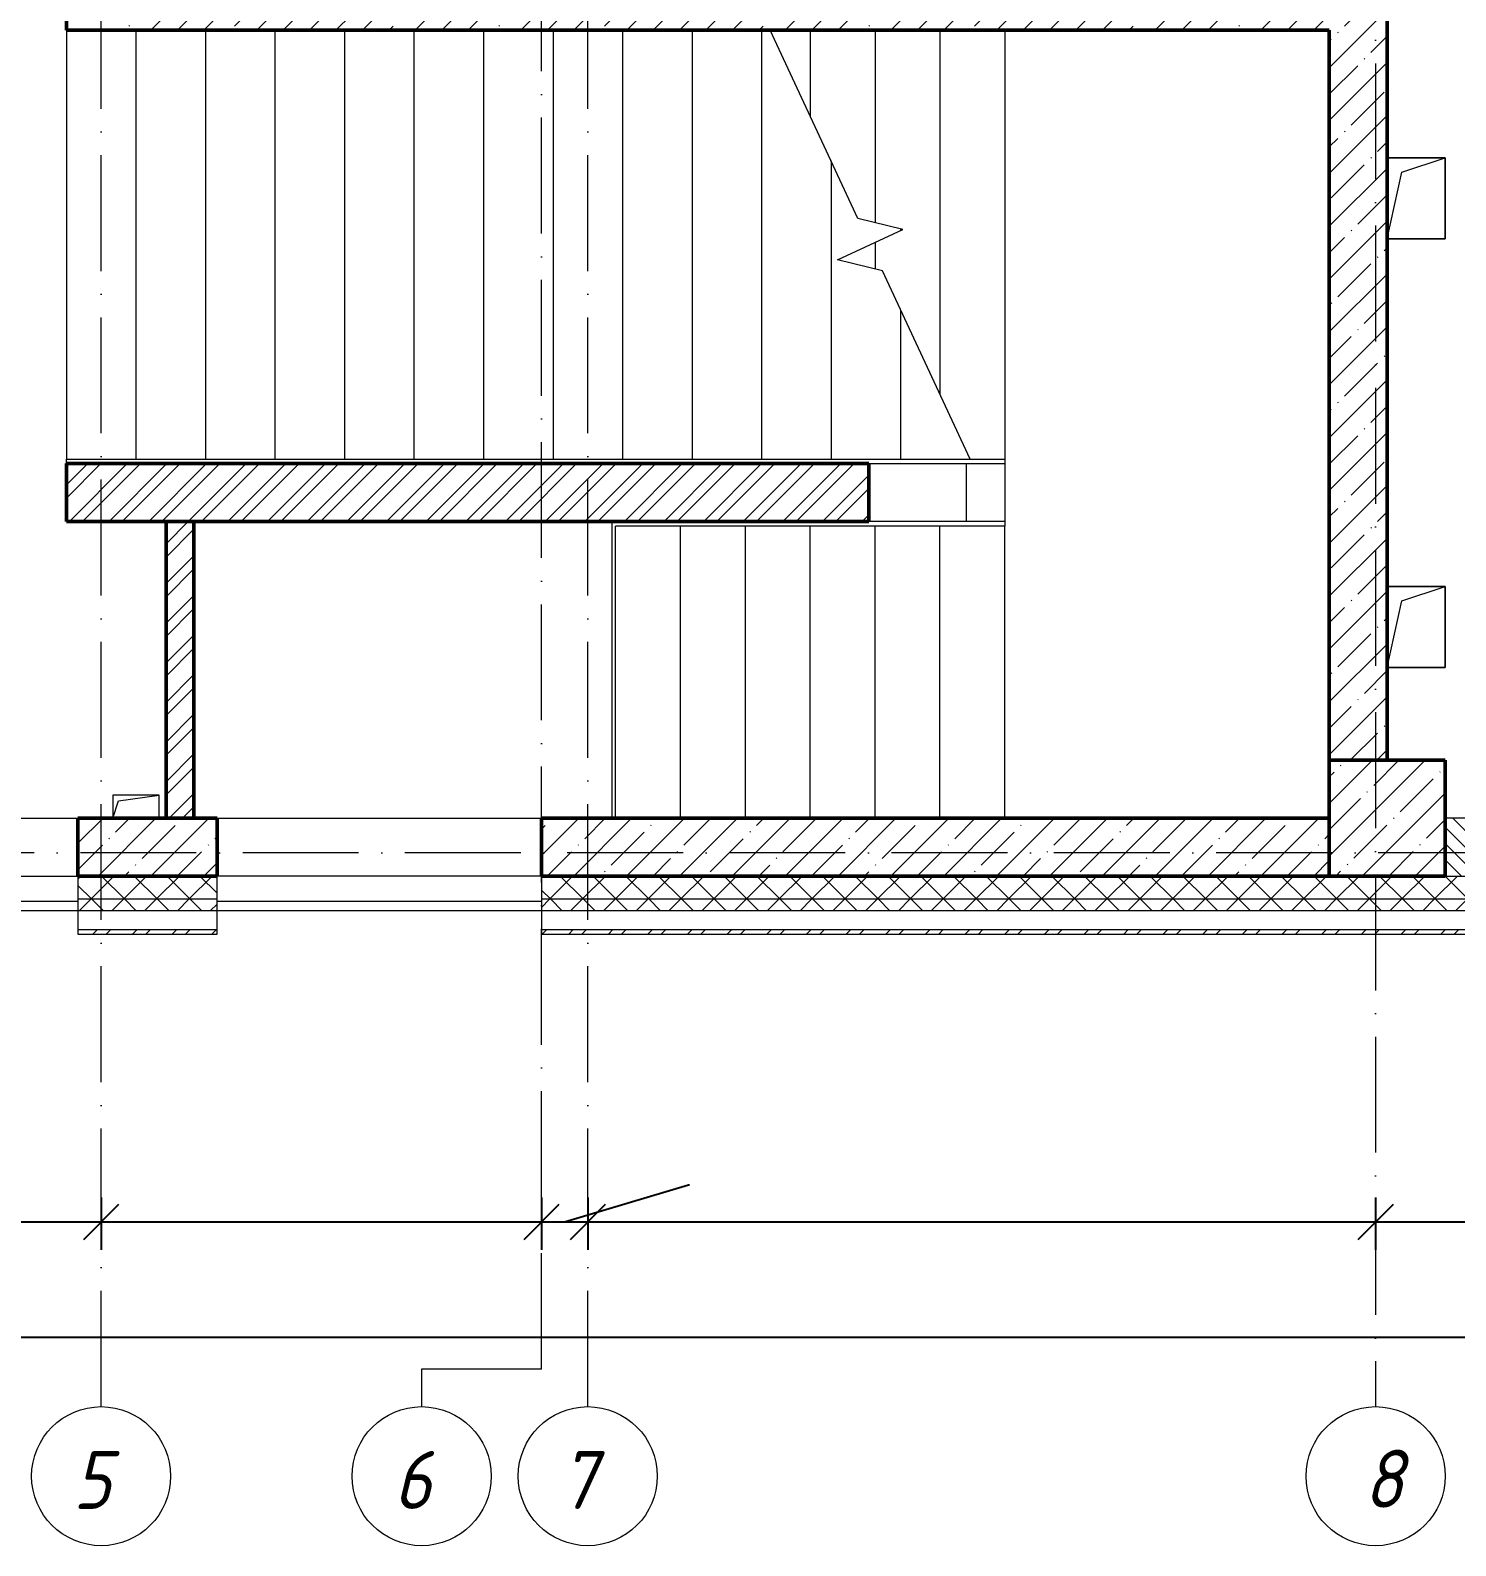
# Model space of a CAD drawing. Header units: millimetres. Extents: x -356862 to 418287, y 0 to 839748.
# Drawn here: x -169071 to -162920, y 511308 to 517847 of the extents above; entities that cross this region are included whole.
import ezdxf

# ---------------------------------------------------------------- set-up
doc = ezdxf.new("R2010")
doc.units = ezdxf.units.MM
doc.linetypes.add('50_200_ШТРИХ_1Т_ш5_п1_п1_', pattern=[700, 500, -100, 0, -100])
for name, color, linetype, lineweight in [('A-____-____-DIMS', 7, 'Continuous', 9), ('A-FLOR-____-OTLN', 7, 'Continuous', 9), ('A-GENM-____-OTLN', 7, 'Continuous', 9), ('A-WALL-____-MCUT', 7, 'Continuous', 13), ('A-WALL-____-MCUT-1', 7, 'Continuous', 9), ('A-WALL-____-MCUT-2', 7, 'Continuous', 50), ('A-WALL-____-OTLN', 7, 'Continuous', 9), ('A-WALL-____-PATT-1', 7, 'Continuous', 9), ('A-WALL-FNSH-MCUT-1', 7, 'Continuous', 9), ('S-COLS-____-MCUT', 7, 'Continuous', 50), ('S-COLS-____-OTLN', 7, 'Continuous', 9), ('S-GRID-____-IDEN', 7, 'Continuous', 9), ('S-GRID-____-OTLN', 7, 'Continuous', 9), ('S-GRID-____-OTLN-1', 7, '50_200_ШТРИХ_1Т_ш5_п1_п1_', 9), ('S-STRS-____-MBND', 7, 'Continuous', 9), ('S-STRS-____-OTLN-1', 7, 'Continuous', 9)]:
    doc.layers.add(name, color=color, linetype=linetype, lineweight=lineweight)
doc.styles.add('ISOCPEUR_I', font='isocpeui.ttf', dxfattribs={"width": 0.9, "height": 2.5})
doc.styles.add('ISOCPEUR_I_9', font='isocpeui.ttf', dxfattribs={"width": 0.9, "height": 250})
doc.dimstyles.new('ISO-2_5_0_9К_БОЛЬШОЙ_ОСИ', dxfattribs={"dimscale": 304.8, "dimtxt": 248.995294, "dimasz": 0.492126, "dimexe": 0.393701, "dimexo": 0, "dimgap": 0, "dimtad": 1, "dimdec": 0, "dimzin": 0, "dimdsep": 46, "dimtxsty": 'ISOCPEUR_I', "dimblk1": 'OBLIQUE', "dimblk2": 'OBLIQUE', "dimsah": 1, "dimcen": 0.09, "dimdle": 0.393701, "dimazin": 0, "dimtfac": 1, "dimtdec": 4, "dimtix": 1, "dimtmove": 0, "dimatfit": 3, "dimfxl": 1, "dimtvp": 1, "dimtolj": 1, "dimtzin": 0, "dimarcsym": 2})
doc.dimstyles.new('ISO-2_5_0_9К_БОЛЬШОЙ_ОСИ_1', dxfattribs={"dimscale": 304.8, "dimtxt": 248.995294, "dimasz": 0.492126, "dimexe": 0.393701, "dimexo": 0, "dimgap": 0, "dimtad": 1, "dimdec": 0, "dimzin": 0, "dimdsep": 46, "dimtxsty": 'ISOCPEUR_I', "dimblk1": 'OBLIQUE', "dimblk2": 'OBLIQUE', "dimsah": 1, "dimcen": 0.09, "dimdle": 0.393701, "dimazin": 0, "dimtfac": 1, "dimtdec": 4, "dimtix": 1, "dimtmove": 1, "dimatfit": 3, "dimfxl": 1, "dimtvp": 1, "dimtolj": 1, "dimtzin": 0, "dimarcsym": 2})
pattern_1 = [(45, (-176515.07, 459015.94), (-85.53659, 85.53659), []), (45, (-176458.04, 459015.94), (-85.53659, 85.53659), [])]
pattern_2 = [(45, (-176515.07, 459015.94), (-114.04925, 114.04925), []), (45, (-176401.02, 459015.94), (-114.04925, 114.04925), [201.612, -40.322, 3.353, -36.97])]
pattern_3 = [(45, (-176515.07, 459015.94), (-70.71068, 70.71068), []), (135, (-176515.07, 459015.94), (-70.71068, -70.71068), [])]

# ---------------------------------------------------------------- blocks, each defined once
blk = doc.blocks.new('BSC_Колонна _Прямоугольная - 500х500-V64-АР1_План отверстий 1 этажа в осях 1-64_Ю-ЯЯ')
at = {"layer": 'S-COLS-____-OTLN'}
h = blk.add_hatch(dxfattribs=at)
h.set_pattern_fill('FP_72', color=256, style=0, pattern_type=2)
h.set_pattern_definition([(45, (-13300, -55431.04), (-114.04925, 114.04925), []), (45, (-13185.95, -55431.04), (-114.04925, 114.04925), [201.613, -40.323, 3.353, -36.97])])
h.paths.add_polyline_path([(-250, -250), (250, -250), (250, 250), (-250, 250), (-250, 178.3)], flags=0)
at = {"layer": 'S-COLS-____-MCUT'}
for p, q in [((250, 250), (-250, 250)), ((-250, 250), (-250, -250)), ((250, -250), (250, 250)), ((-250, -250), (250, -250))]:
    blk.add_line(p, q, dxfattribs=at)
blk = doc.blocks.new('AR_Отверстие прямоугольное _в плите_ - AR_Отверстие прямоугольное _в плите_-V181-АР1_План отверстий 1 этажа в осях 1-64_Ю-ЯЯ')
at = {"layer": 'A-GENM-____-OTLN'}
for p, q in [((125, 175), (-125, 175)), ((-62.5, 112.5), (125, 175)), ((125, -175), (125, 175)), ((-125, -175), (-62.5, 112.5)), ((-125, -175), (125, -175))]:
    blk.add_line(p, q, dxfattribs=at)
blk = doc.blocks.new('AR_Отверстие прямоугольное _в плите_ - AR_Отверстие прямоугольное _в плите_-V227-АР1_План отверстий 1 этажа в осях 1-64_Ю-ЯЯ')
at = {"layer": 'A-GENM-____-OTLN'}
for p, q in [((100, 50), (-100, 50)), ((-100, 50), (-100, -50)), ((-100, -50), (-75, 25)), ((-75, 25), (100, 50)), ((100, -50), (100, 50))]:
    blk.add_line(p, q, dxfattribs=at)
blk = doc.blocks.new('Ось сетки - Круг_Ø6_00__ISO-2_5_0_9K_-25732049-АР1_План отверстий 1 этажа в осях 1-64_Ю-ЯЯ')
at = {"layer": 'S-GRID-____-IDEN'}
blk.add_circle((0, 0), 3, dxfattribs=at)
blk = doc.blocks.new('_Oblique')
at = {"color": 0, "linetype": 'ByBlock', "lineweight": -2}
blk.add_line((-0.5, -0.5), (0.5, 0.5), dxfattribs=at)
blk = doc.blocks.new('*D13482')
at = {"layer": 'A-____-____-DIMS', "color": 0, "lineweight": -2, "transparency": 16777216}
for p, q in [((-171065.1, 512810.5), (-171065.1, 512584.4)), ((-168765.1, 512810.5), (-168765.1, 512584.4)), ((-171185.1, 512704.4), (-168645.1, 512704.4))]:
    blk.add_line(p, q, dxfattribs=at)
at = {"layer": 'Defpoints', "color": 0, "transparency": 16777216}
for p in [(-171065.1, 512810.5), (-168765.1, 512810.5), (-168765.1, 512704.4)]:
    blk.add_point(p, dxfattribs=at)
at = {"layer": 'A-____-____-DIMS', "color": 0, "lineweight": -2, "transparency": 16777216, "xscale": 150, "yscale": 150, "zscale": 150, "rotation": 180}
blk.add_blockref('_Oblique', (-171065.1, 512704.4), dxfattribs=at)
at = {"layer": 'A-____-____-DIMS', "color": 0, "lineweight": -2, "transparency": 16777216, "xscale": 150, "yscale": 150, "zscale": 150}
blk.add_blockref('_Oblique', (-168765.1, 512704.4), dxfattribs=at)
at = {"layer": 'A-____-____-DIMS', "color": 0, "transparency": 16777216, "insert": (-169915.1, 512705.7), "char_height": 2.5, "width": 758.478, "attachment_point": 5, "style": 'ISOCPEUR_I'}
blk.add_mtext('\\A1;2300', dxfattribs=at)
blk = doc.blocks.new('*D13483')
at = {"layer": 'A-____-____-DIMS', "color": 0, "lineweight": -2, "transparency": 16777216}
for p, q in [((-168765.1, 512810.5), (-168765.1, 512584.4)), ((-166865.1, 512810.5), (-166865.1, 512584.4)), ((-168885.1, 512704.4), (-166745.1, 512704.4))]:
    blk.add_line(p, q, dxfattribs=at)
at = {"layer": 'Defpoints', "color": 0, "transparency": 16777216}
for p in [(-168765.1, 512810.5), (-166865.1, 512810.5), (-166865.1, 512704.4)]:
    blk.add_point(p, dxfattribs=at)
at = {"layer": 'A-____-____-DIMS', "color": 0, "lineweight": -2, "transparency": 16777216, "xscale": 150, "yscale": 150, "zscale": 150, "rotation": 180}
blk.add_blockref('_Oblique', (-168765.1, 512704.4), dxfattribs=at)
at = {"layer": 'A-____-____-DIMS', "color": 0, "lineweight": -2, "transparency": 16777216, "xscale": 150, "yscale": 150, "zscale": 150}
blk.add_blockref('_Oblique', (-166865.1, 512704.4), dxfattribs=at)
at = {"layer": 'A-____-____-DIMS', "color": 0, "transparency": 16777216, "insert": (-167815.1, 512705.7), "char_height": 2.5, "width": 701.018, "attachment_point": 5, "style": 'ISOCPEUR_I'}
blk.add_mtext('\\A1;1900', dxfattribs=at)
blk = doc.blocks.new('*D13484')
at = {"layer": 'A-____-____-DIMS', "color": 0, "lineweight": -2, "transparency": 16777216}
for p, q in [((-166765.1, 512704.4), (-166230.3, 512864.4)), ((-166230.3, 512864.4), (-166225.6, 512864.4)), ((-166865.1, 512810.5), (-166865.1, 512584.4)), ((-166665.1, 512810.5), (-166665.1, 512584.4)), ((-166985.1, 512704.4), (-166545.1, 512704.4))]:
    blk.add_line(p, q, dxfattribs=at)
at = {"layer": 'Defpoints', "color": 0, "transparency": 16777216}
for p in [(-166865.1, 512810.5), (-166665.1, 512810.5), (-166665.1, 512704.4)]:
    blk.add_point(p, dxfattribs=at)
at = {"layer": 'A-____-____-DIMS', "color": 0, "lineweight": -2, "transparency": 16777216, "xscale": 150, "yscale": 150, "zscale": 150, "rotation": 180}
blk.add_blockref('_Oblique', (-166865.1, 512704.4), dxfattribs=at)
at = {"layer": 'A-____-____-DIMS', "color": 0, "lineweight": -2, "transparency": 16777216, "xscale": 150, "yscale": 150, "zscale": 150}
blk.add_blockref('_Oblique', (-166665.1, 512704.4), dxfattribs=at)
at = {"layer": 'A-____-____-DIMS', "color": 0, "transparency": 16777216, "insert": (-166230.3, 512867.7), "char_height": 2.5, "width": 568.858, "attachment_point": 1, "line_spacing_factor": 1.149209, "style": 'ISOCPEUR_I'}
blk.add_mtext('\\A1;200', dxfattribs=at)
blk = doc.blocks.new('*D13485')
at = {"layer": 'A-____-____-DIMS', "color": 0, "lineweight": -2, "transparency": 16777216}
for p, q in [((-166665.1, 512810.5), (-166665.1, 512584.4)), ((-163265.1, 512810.5), (-163265.1, 512584.4)), ((-166785.1, 512704.4), (-163145.1, 512704.4))]:
    blk.add_line(p, q, dxfattribs=at)
at = {"layer": 'Defpoints', "color": 0, "transparency": 16777216}
for p in [(-166665.1, 512810.5), (-163265.1, 512810.5), (-163265.1, 512704.4)]:
    blk.add_point(p, dxfattribs=at)
at = {"layer": 'A-____-____-DIMS', "color": 0, "lineweight": -2, "transparency": 16777216, "xscale": 150, "yscale": 150, "zscale": 150, "rotation": 180}
blk.add_blockref('_Oblique', (-166665.1, 512704.4), dxfattribs=at)
at = {"layer": 'A-____-____-DIMS', "color": 0, "lineweight": -2, "transparency": 16777216, "xscale": 150, "yscale": 150, "zscale": 150}
blk.add_blockref('_Oblique', (-163265.1, 512704.4), dxfattribs=at)
at = {"layer": 'A-____-____-DIMS', "color": 0, "transparency": 16777216, "insert": (-164965.1, 512705.7), "char_height": 2.5, "width": 781.462, "attachment_point": 5, "style": 'ISOCPEUR_I'}
blk.add_mtext('\\A1;3400', dxfattribs=at)
blk = doc.blocks.new('*D13486')
at = {"layer": 'A-____-____-DIMS', "color": 0, "lineweight": -2, "transparency": 16777216}
for p, q in [((-163265.1, 512810.5), (-163265.1, 512584.4)), ((-158565.1, 512810.5), (-158565.1, 512584.4)), ((-163385.1, 512704.4), (-158445.1, 512704.4))]:
    blk.add_line(p, q, dxfattribs=at)
at = {"layer": 'Defpoints', "color": 0, "transparency": 16777216}
for p in [(-163265.1, 512810.5), (-158565.1, 512810.5), (-158565.1, 512704.4)]:
    blk.add_point(p, dxfattribs=at)
at = {"layer": 'A-____-____-DIMS', "color": 0, "lineweight": -2, "transparency": 16777216, "xscale": 150, "yscale": 150, "zscale": 150, "rotation": 180}
blk.add_blockref('_Oblique', (-163265.1, 512704.4), dxfattribs=at)
at = {"layer": 'A-____-____-DIMS', "color": 0, "lineweight": -2, "transparency": 16777216, "xscale": 150, "yscale": 150, "zscale": 150}
blk.add_blockref('_Oblique', (-158565.1, 512704.4), dxfattribs=at)
at = {"layer": 'A-____-____-DIMS', "color": 0, "transparency": 16777216, "insert": (-160915.1, 512705.7), "char_height": 2.5, "width": 781.462, "attachment_point": 5, "style": 'ISOCPEUR_I'}
blk.add_mtext('\\A1;4700', dxfattribs=at)
blk = doc.blocks.new('*D13480')
at = {"layer": 'A-____-____-DIMS', "color": 0, "lineweight": -2, "transparency": 16777216}
for p, q in [((-178865.1, 512313.7), (-178865.1, 512087.6)), ((-105465.1, 512313.7), (-105465.1, 512087.6)), ((-178985.1, 512207.6), (-105345.1, 512207.6))]:
    blk.add_line(p, q, dxfattribs=at)
at = {"layer": 'Defpoints', "color": 0, "transparency": 16777216}
for p in [(-178865.1, 512313.7), (-105465.1, 512313.7), (-105465.1, 512207.6)]:
    blk.add_point(p, dxfattribs=at)
at = {"layer": 'A-____-____-DIMS', "color": 0, "lineweight": -2, "transparency": 16777216, "xscale": 150, "yscale": 150, "zscale": 150, "rotation": 180}
blk.add_blockref('_Oblique', (-178865.1, 512207.6), dxfattribs=at)
at = {"layer": 'A-____-____-DIMS', "color": 0, "lineweight": -2, "transparency": 16777216, "xscale": 150, "yscale": 150, "zscale": 150}
blk.add_blockref('_Oblique', (-105465.1, 512207.6), dxfattribs=at)
at = {"layer": 'A-____-____-DIMS', "color": 0, "transparency": 16777216, "insert": (-142165.1, 512208.9), "char_height": 2.5, "width": 971.082, "attachment_point": 5, "style": 'ISOCPEUR_I'}
blk.add_mtext('\\A1;73400', dxfattribs=at)

msp = doc.modelspace()

# ---------------------------------------------------------------- hatches: boundary and pattern name
at = {"layer": 'A-WALL-____-PATT-1'}
h = msp.add_hatch(dxfattribs=at)
h.set_pattern_fill('FP_13', color=256, style=0, pattern_type=2)
h.set_pattern_definition(pattern_2)
h.paths.add_polyline_path([(-163465.0675, 514696.983), (-163215.0675, 514696.983), (-163215.0675, 522196.983), (-163465.0675, 522196.983), (-163465.0675, 516239.7989)], flags=0)
h = msp.add_hatch(dxfattribs=at)
h.set_pattern_fill('FP_13', color=256, style=0, pattern_type=2)
h.set_pattern_definition(pattern_2)
h.paths.add_polyline_path([(-164157.9715, 517846.983), (-163465.0675, 517846.983), (-163465.0675, 518096.983), (-168665.0675, 518096.983), (-168665.0675, 517846.983), (-165925.4722, 517846.983)], flags=0)
h = msp.add_hatch(dxfattribs=at)
h.set_pattern_fill('FP_3', color=256, style=0, pattern_type=2)
h.set_pattern_definition(pattern_1)
h.paths.add_polyline_path([(-165452.0024, 515726.983), (-165452.0024, 515976.983), (-168915.0675, 515976.983), (-168915.0675, 515726.983), (-165925.4722, 515726.983)], flags=0)
h = msp.add_hatch(dxfattribs=at)
h.set_pattern_fill('FP_3', color=256, style=0, pattern_type=2)
h.set_pattern_definition(pattern_1)
h.paths.add_polyline_path([(-168365.0675, 514446.983), (-168365.0675, 515726.983), (-168485.0675, 515726.983), (-168485.0675, 514446.983)], flags=0)
h = msp.add_hatch(dxfattribs=at)
h.set_pattern_fill('FP_13', color=256, style=0, pattern_type=2)
h.set_pattern_definition(pattern_2)
h.paths.add_polyline_path([(-163465.0675, 514196.983), (-163465.0675, 514446.983), (-166865.0675, 514446.983), (-166865.0675, 514196.983), (-164157.9715, 514196.983)], flags=0)
h.paths.add_polyline_path([(-168865.0675, 514196.983), (-168265.0675, 514196.983), (-168265.0675, 514446.983), (-168865.0675, 514446.983)], flags=0)
h.paths.add_polyline_path([(-171215.0675, 514196.983), (-170965.0675, 514196.983), (-170965.0675, 514446.983), (-171215.0675, 514446.983)], flags=0)
h = msp.add_hatch(dxfattribs=at)
h.set_pattern_fill('FP_6', color=256, style=0, pattern_type=2)
h.set_pattern_definition([(135, (-176515.067, 459015.94), (-35.35534, -35.35534), [])])
h.paths.add_polyline_path([(-159090.0675, 514196.983), (-158815.0675, 514196.983), (-158815.0675, 514446.983), (-159159.0675, 514446.983), (-159159.0675, 514377.983), (-159165.0675, 514377.983), (-159165.0675, 514265.983), (-159159.0675, 514265.983), (-159159.0675, 514196.983)], flags=0)
h.paths.add_polyline_path([(-160171.0675, 514196.983), (-160171.0675, 514265.983), (-160165.0675, 514265.983), (-160165.0675, 514377.983), (-160171.0675, 514377.983), (-160171.0675, 514446.983), (-162965.0675, 514446.983), (-162965.0675, 514196.983), (-160240.0675, 514196.983)], flags=0)
h = msp.add_hatch(dxfattribs=at)
h.set_pattern_fill('FP_1', color=256, style=0, pattern_type=2)
h.set_pattern_definition(pattern_3)
h.paths.add_polyline_path([(-132090.0675, 514096.983), (-131300.0675, 514096.983), (-131300.0675, 514196.983), (-132090.0675, 514196.983), (-132090.0675, 514190.983), (-132165.0675, 514190.983), (-132165.0675, 514096.983)], flags=0)
h.paths.add_polyline_path([(-134110.4602, 514096.983), (-133965.0675, 514096.983), (-133965.0675, 514190.983), (-134040.0675, 514190.983), (-134040.0675, 514196.983), (-135090.0675, 514196.983), (-135090.0675, 514190.983), (-135165.0675, 514190.983), (-135165.0675, 514096.983)], flags=0)
h.paths.add_polyline_path([(-136965.0675, 514096.983), (-136965.0675, 514190.983), (-137040.0675, 514190.983), (-137040.0675, 514196.983), (-138090.0675, 514196.983), (-138090.0675, 514190.983), (-138165.0675, 514190.983), (-138165.0675, 514096.983), (-137645.4615, 514096.983)], flags=0)
h.paths.add_polyline_path([(-140815.0675, 514096.983), (-139965.0675, 514096.983), (-139965.0675, 514190.983), (-140040.0675, 514190.983), (-140040.0675, 514196.983), (-141090.0675, 514196.983), (-141090.0675, 514190.983), (-141165.0675, 514190.983), (-141165.0675, 514096.983), (-141090.0675, 514096.983)], flags=0)
h.paths.add_polyline_path([(-142965.0675, 514096.983), (-142965.0675, 514190.983), (-143040.0675, 514190.983), (-143040.0675, 514196.983), (-144090.0675, 514196.983), (-144090.0675, 514190.983), (-144165.0675, 514190.983), (-144165.0675, 514096.983), (-142971.0675, 514096.983)], flags=0)
h.paths.add_polyline_path([(-145965.0675, 514096.983), (-145965.0675, 514190.983), (-146040.0675, 514190.983), (-146040.0675, 514196.983), (-147090.0675, 514196.983), (-147090.0675, 514190.983), (-147165.0675, 514190.983), (-147165.0675, 514096.983), (-146482.9649, 514096.983)], flags=0)
h.paths.add_polyline_path([(-150017.9662, 514096.983), (-148965.0675, 514096.983), (-148965.0675, 514190.983), (-149040.0675, 514190.983), (-149040.0675, 514196.983), (-150090.0675, 514196.983), (-150090.0675, 514190.983), (-150165.0675, 514190.983), (-150165.0675, 514096.983)], flags=0)
h.paths.add_polyline_path([(-151965.0675, 514096.983), (-151965.0675, 514190.983), (-152040.0675, 514190.983), (-152040.0675, 514196.983), (-153090.0675, 514196.983), (-153090.0675, 514190.983), (-153165.0675, 514190.983), (-153165.0675, 514096.983), (-152669.2172, 514096.983)], flags=0)
h.paths.add_polyline_path([(-156165.0675, 514096.983), (-154965.0675, 514096.983), (-154965.0675, 514190.983), (-155040.0675, 514190.983), (-155040.0675, 514196.983), (-156090.0675, 514196.983), (-156090.0675, 514190.983), (-156165.0675, 514190.983)], flags=0)
h.paths.add_polyline_path([(-158315.0675, 514096.983), (-157965.0675, 514096.983), (-157965.0675, 514190.983), (-158040.0675, 514190.983), (-158040.0675, 514196.983), (-159090.0675, 514196.983), (-159090.0675, 514190.983), (-159165.0675, 514190.983), (-159165.0675, 514096.983), (-158815.0675, 514096.983)], flags=0)
h.paths.add_polyline_path([(-160622.9702, 514096.983), (-160165.0675, 514096.983), (-160165.0675, 514190.983), (-160240.0675, 514190.983), (-160240.0675, 514196.983), (-166865.0675, 514196.983), (-166865.0675, 514096.983), (-162390.4709, 514096.983)], flags=0)
h.paths.add_polyline_path([(-168265.0675, 514096.983), (-168265.0675, 514196.983), (-168865.0675, 514196.983), (-168865.0675, 514096.983)], flags=0)
h.paths.add_polyline_path([(-170965.0675, 514096.983), (-170965.0675, 514196.983), (-178965.0675, 514196.983), (-178965.0675, 514096.983), (-172995.4749, 514096.983)], flags=0)
h = msp.add_hatch(dxfattribs=at)
h.set_pattern_fill('FP_1', color=256, style=0, pattern_type=2)
h.set_pattern_definition(pattern_3)
h.paths.add_polyline_path([(-131300.0675, 514046.983), (-131300.0675, 514096.983), (-132165.0675, 514096.983), (-132165.0675, 514046.983), (-131459.2092, 514046.983)], flags=0)
h.paths.add_polyline_path([(-134110.4602, 514046.983), (-133965.0675, 514046.983), (-133965.0675, 514096.983), (-135165.0675, 514096.983), (-135165.0675, 514046.983)], flags=0)
h.paths.add_polyline_path([(-136965.0675, 514046.983), (-136965.0675, 514096.983), (-138165.0675, 514096.983), (-138165.0675, 514046.983), (-137645.4615, 514046.983)], flags=0)
h.paths.add_polyline_path([(-139965.0675, 514046.983), (-139965.0675, 514096.983), (-141165.0675, 514096.983), (-141165.0675, 514046.983), (-140296.7125, 514046.983)], flags=0)
h.paths.add_polyline_path([(-142965.0675, 514046.983), (-142965.0675, 514096.983), (-144165.0675, 514096.983), (-144165.0675, 514046.983), (-143831.7139, 514046.983)], flags=0)
h.paths.add_polyline_path([(-149134.2159, 514046.983), (-148965.0675, 514046.983), (-148965.0675, 514096.983), (-150165.0675, 514096.983), (-150165.0675, 514046.983), (-149576.091, 514046.983)], flags=0)
h.paths.add_polyline_path([(-147165.0675, 514046.983), (-145965.0675, 514046.983), (-145965.0675, 514096.983), (-147165.0675, 514096.983)], flags=0)
h.paths.add_polyline_path([(-153165.0675, 514046.983), (-151965.0675, 514046.983), (-151965.0675, 514096.983), (-153165.0675, 514096.983)], flags=0)
h.paths.add_polyline_path([(-156165.0675, 514046.983), (-154965.0675, 514046.983), (-154965.0675, 514096.983), (-156165.0675, 514096.983)], flags=0)
h.paths.add_polyline_path([(-159165.0675, 514046.983), (-157965.0675, 514046.983), (-157965.0675, 514096.983), (-159165.0675, 514096.983)], flags=0)
h.paths.add_polyline_path([(-160622.9702, 514046.983), (-160165.0675, 514046.983), (-160165.0675, 514096.983), (-166865.0675, 514096.983), (-166865.0675, 514046.983), (-162390.4709, 514046.983)], flags=0)
h.paths.add_polyline_path([(-168265.0675, 514046.983), (-168265.0675, 514096.983), (-168865.0675, 514096.983), (-168865.0675, 514046.983)], flags=0)
h.paths.add_polyline_path([(-170965.0675, 514046.983), (-170965.0675, 514096.983), (-179065.0675, 514096.983), (-179065.0675, 514046.983), (-172995.4749, 514046.983)], flags=0)
h = msp.add_hatch(dxfattribs=at)
h.set_pattern_fill('FP_3', color=256, style=0, pattern_type=2)
h.set_pattern_definition(pattern_1)
h.paths.add_polyline_path([(-131459.2092, 513946.983), (-131300.0675, 513946.983), (-131300.0675, 513966.983), (-132165.0675, 513966.983), (-132165.0675, 513946.983)], flags=0)
h.paths.add_polyline_path([(-134110.4602, 513946.983), (-133965.0675, 513946.983), (-133965.0675, 513966.983), (-135165.0675, 513966.983), (-135165.0675, 513946.983)], flags=0)
h.paths.add_polyline_path([(-137645.4615, 513946.983), (-136965.0675, 513946.983), (-136965.0675, 513966.983), (-138165.0675, 513966.983), (-138165.0675, 513946.983)], flags=0)
h.paths.add_polyline_path([(-140296.7125, 513946.983), (-139965.0675, 513946.983), (-139965.0675, 513966.983), (-141165.0675, 513966.983), (-141165.0675, 513946.983), (-140738.5877, 513946.983)], flags=0)
h.paths.add_polyline_path([(-142965.0675, 513946.983), (-142965.0675, 513966.983), (-144165.0675, 513966.983), (-144165.0675, 513946.983), (-143831.7139, 513946.983)], flags=0)
h.paths.add_polyline_path([(-146482.9649, 513946.983), (-145965.0675, 513946.983), (-145965.0675, 513966.983), (-147165.0675, 513966.983), (-147165.0675, 513946.983)], flags=0)
h.paths.add_polyline_path([(-149134.2159, 513946.983), (-148965.0675, 513946.983), (-148965.0675, 513966.983), (-150165.0675, 513966.983), (-150165.0675, 513946.983), (-149576.091, 513946.983)], flags=0)
h.paths.add_polyline_path([(-153165.0675, 513946.983), (-151965.0675, 513946.983), (-151965.0675, 513966.983), (-153165.0675, 513966.983)], flags=0)
h.paths.add_polyline_path([(-155320.4682, 513946.983), (-154965.0675, 513946.983), (-154965.0675, 513966.983), (-156165.0675, 513966.983), (-156165.0675, 513946.983)], flags=0)
h.paths.add_polyline_path([(-157965.0675, 513946.983), (-157965.0675, 513966.983), (-159165.0675, 513966.983), (-159165.0675, 513946.983), (-157971.7192, 513946.983)], flags=0)
h.paths.add_polyline_path([(-160622.9702, 513946.983), (-160165.0675, 513946.983), (-160165.0675, 513966.983), (-166865.0675, 513966.983), (-166865.0675, 513946.983), (-162390.4709, 513946.983)], flags=0)
h.paths.add_polyline_path([(-168865.0675, 513946.983), (-168265.0675, 513946.983), (-168265.0675, 513966.983), (-168865.0675, 513966.983)], flags=0)
h.paths.add_polyline_path([(-170965.0675, 513946.983), (-170965.0675, 513966.983), (-179195.0675, 513966.983), (-179195.0675, 513946.983), (-172995.4749, 513946.983)], flags=0)

# ---------------------------------------------------------------- linework, layer by layer
at = {"layer": 'A-FLOR-____-OTLN'}
for p, q in [((-163215.0675, 517296.983), (-162965.0675, 517296.983)), ((-162965.0675, 517296.983), (-162965.0675, 516946.983)), ((-162965.0675, 516946.983), (-163215.0675, 516946.983)), ((-168915.0675, 515976.983), (-168915.0675, 515996.983)), ((-166560.0675, 514446.983), (-166560.0675, 515726.983)), ((-163215.0675, 515446.983), (-162965.0675, 515446.983)), ((-162965.0675, 515446.983), (-162965.0675, 515096.983)), ((-162965.0675, 515096.983), (-163215.0675, 515096.983))]:
    msp.add_line(p, q, dxfattribs=at)
at = {"layer": 'A-WALL-____-MCUT'}
for p, q in [((-160240.0675, 514446.983), (-162965.0675, 514446.983)), ((-168865.0675, 514196.983), (-168865.0675, 513966.983)), ((-168265.0675, 513966.983), (-168265.0675, 514196.983)), ((-166865.0675, 514196.983), (-166865.0675, 513966.983)), ((-168865.0675, 513966.983), (-168265.0675, 513966.983)), ((-166865.0675, 513966.983), (-160165.0675, 513966.983))]:
    msp.add_line(p, q, dxfattribs=at)
at = {"layer": 'A-WALL-____-MCUT-1'}
for p, q in [((-162965.0675, 514196.983), (-160240.0675, 514196.983)), ((-168265.0675, 514096.983), (-168865.0675, 514096.983)), ((-160165.0675, 514096.983), (-166865.0675, 514096.983)), ((-168265.0675, 514046.983), (-168865.0675, 514046.983)), ((-160165.0675, 514046.983), (-166865.0675, 514046.983))]:
    msp.add_line(p, q, dxfattribs=at)
at = {"layer": 'A-WALL-____-MCUT-2'}
for p, q in [((-168915.0675, 522196.983), (-168915.0675, 517846.983)), ((-163215.0675, 514696.983), (-163215.0675, 522196.983)), ((-168915.0675, 517846.983), (-163465.0675, 517846.983)), ((-163465.0675, 517846.983), (-163465.0675, 514696.983)), ((-165452.0024, 515976.983), (-168915.0675, 515976.983)), ((-168915.0675, 515976.983), (-168915.0675, 515726.983)), ((-165452.0024, 515726.983), (-165452.0024, 515976.983)), ((-168915.0675, 515726.983), (-165452.0024, 515726.983)), ((-168485.0675, 515726.983), (-168485.0675, 514446.983)), ((-168365.0675, 514446.983), (-168365.0675, 515726.983)), ((-168265.0675, 514446.983), (-168865.0675, 514446.983)), ((-168865.0675, 514446.983), (-168865.0675, 514196.983)), ((-168265.0675, 514196.983), (-168265.0675, 514446.983)), ((-163465.0675, 514446.983), (-166865.0675, 514446.983)), ((-166865.0675, 514446.983), (-166865.0675, 514196.983)), ((-168865.0675, 514196.983), (-168265.0675, 514196.983)), ((-168265.0675, 514196.983), (-168865.0675, 514196.983)), ((-166865.0675, 514196.983), (-163465.0675, 514196.983)), ((-163465.0675, 514196.983), (-166865.0675, 514196.983))]:
    msp.add_line(p, q, dxfattribs=at)
at = {"layer": 'A-WALL-____-OTLN'}
for p, q in [((-165452.0024, 515976.983), (-164865.0675, 515976.983)), ((-165032.0024, 515976.983), (-165032.0024, 515726.983)), ((-164865.0675, 515976.983), (-164865.0675, 515726.983)), ((-164865.0675, 515726.983), (-165452.0024, 515726.983)), ((-170965.0675, 514446.983), (-168865.0675, 514446.983)), ((-168265.0675, 514446.983), (-166865.0675, 514446.983)), ((-170965.0675, 514196.983), (-168865.0675, 514196.983)), ((-166865.0675, 514196.983), (-168265.0675, 514196.983)), ((-168865.0675, 514086.983), (-170965.0675, 514086.983)), ((-166865.0675, 514086.983), (-168265.0675, 514086.983)), ((-168865.0675, 514046.983), (-170965.0675, 514046.983)), ((-166865.0675, 514046.983), (-168265.0675, 514046.983))]:
    msp.add_line(p, q, dxfattribs=at)
at = {"layer": 'A-WALL-FNSH-MCUT-1'}
for p, q in [((-168865.0675, 513966.983), (-168865.0675, 513946.983)), ((-168865.0675, 513946.983), (-168265.0675, 513946.983)), ((-168265.0675, 513946.983), (-168265.0675, 513966.983)), ((-166865.0675, 513966.983), (-166865.0675, 513946.983)), ((-166865.0675, 513946.983), (-160165.0675, 513946.983))]:
    msp.add_line(p, q, dxfattribs=at)
at = {"layer": 'S-GRID-____-OTLN'}
for p, q in [((-167382.003, 512069.3707), (-167382.003, 511907.5288)), ((-166865.0675, 512069.3707), (-167382.003, 512069.3707))]:
    msp.add_line(p, q, dxfattribs=at)
at = {"layer": 'S-GRID-____-OTLN-1'}
for p, q in [((-168765.0675, 511907.5288), (-168765.0675, 549908.7924)), ((-166865.0675, 512069.3707), (-166865.0675, 549908.7924)), ((-163265.0675, 549908.7924), (-163265.0675, 511907.5288)), ((-166665.0675, 511907.5288), (-166665.0675, 549657.2561)), ((-72440.6609, 514296.983), (-181183.8377, 514296.983))]:
    msp.add_line(p, q, dxfattribs=at)
at = {"layer": 'S-STRS-____-MBND'}
for p, q in [((-165499.2293, 517035.2714), (-165877.7366, 517846.983)), ((-165304.7915, 516988.0171), (-165499.2293, 517035.2714)), ((-165588.0126, 516855.9489), (-165304.7915, 516988.0171)), ((-165393.5748, 516808.6945), (-165588.0126, 516855.9489)), ((-165015.0675, 515996.983), (-165393.5748, 516808.6945))]:
    msp.add_line(p, q, dxfattribs=at)
at = {"layer": 'S-STRS-____-OTLN-1'}
for p, q in [((-168915.0675, 517846.983), (-168915.0675, 515996.983)), ((-168915.0675, 517846.983), (-168915.0675, 515996.983)), ((-168615.0675, 517846.983), (-168615.0675, 515996.983)), ((-168615.0675, 517846.983), (-168615.0675, 515996.983)), ((-168315.0675, 517846.983), (-168315.0675, 515996.983)), ((-168315.0675, 517846.983), (-168315.0675, 515996.983)), ((-168015.0675, 517846.983), (-168015.0675, 515996.983)), ((-168015.0675, 517846.983), (-168015.0675, 515996.983)), ((-167715.0675, 517846.983), (-167715.0675, 515996.983)), ((-167715.0675, 517846.983), (-167715.0675, 515996.983)), ((-167415.0675, 517846.983), (-167415.0675, 515996.983)), ((-167415.0675, 517846.983), (-167415.0675, 515996.983)), ((-167115.0675, 517846.983), (-167115.0675, 515996.983)), ((-167115.0675, 517846.983), (-167115.0675, 515996.983)), ((-166815.0675, 517846.983), (-166815.0675, 515996.983)), ((-166815.0675, 517846.983), (-166815.0675, 515996.983)), ((-166515.0675, 517846.983), (-166515.0675, 515996.983)), ((-166515.0675, 517846.983), (-166515.0675, 515996.983)), ((-166215.0675, 517846.983), (-166215.0675, 515996.983)), ((-166215.0675, 517846.983), (-166215.0675, 515996.983)), ((-165915.0675, 517846.983), (-165915.0675, 515996.983)), ((-165915.0675, 517846.983), (-165915.0675, 515996.983)), ((-165705.0675, 517846.983), (-165705.0675, 517476.6927)), ((-165705.0675, 517846.983), (-165705.0675, 517476.6927)), ((-165425.0675, 517846.983), (-165425.0675, 517017.2478)), ((-165425.0675, 517846.983), (-165425.0675, 517017.2478)), ((-165145.0675, 517846.983), (-165145.0675, 516275.7689)), ((-165145.0675, 517846.983), (-165145.0675, 516275.7689)), ((-164865.0675, 517846.983), (-164865.0675, 515996.983)), ((-164865.0675, 517846.983), (-164865.0675, 515996.983)), ((-165615.0675, 517283.6871), (-165615.0675, 515996.983)), ((-165615.0675, 517283.6871), (-165615.0675, 515996.983)), ((-165315.0675, 516990.5144), (-165315.0675, 516983.2253)), ((-165315.0675, 516990.5144), (-165315.0675, 516983.2253)), ((-165425.0675, 516931.9314), (-165425.0675, 516816.3482)), ((-165425.0675, 516931.9314), (-165425.0675, 516816.3482)), ((-165315.0675, 516640.335), (-165315.0675, 515996.983)), ((-165315.0675, 516640.335), (-165315.0675, 515996.983)), ((-168915.0675, 515996.983), (-168615.0675, 515996.983)), ((-168615.0675, 515996.983), (-168315.0675, 515996.983)), ((-168315.0675, 515996.983), (-168015.0675, 515996.983)), ((-168015.0675, 515996.983), (-167715.0675, 515996.983)), ((-167715.0675, 515996.983), (-167415.0675, 515996.983)), ((-167415.0675, 515996.983), (-167115.0675, 515996.983)), ((-167115.0675, 515996.983), (-166815.0675, 515996.983)), ((-166815.0675, 515996.983), (-166515.0675, 515996.983)), ((-166515.0675, 515996.983), (-166215.0675, 515996.983)), ((-166215.0675, 515996.983), (-165915.0675, 515996.983)), ((-165915.0675, 515996.983), (-165615.0675, 515996.983)), ((-165615.0675, 515996.983), (-165315.0675, 515996.983)), ((-165315.0675, 515996.983), (-165015.0675, 515996.983)), ((-165015.0675, 515996.983), (-164865.0675, 515996.983)), ((-164865.0675, 515996.983), (-164865.0675, 515976.983)), ((-166545.0675, 514446.983), (-166545.0675, 515706.983)), ((-166265.0675, 515706.983), (-166545.0675, 515706.983)), ((-165985.0675, 515706.983), (-166265.0675, 515706.983)), ((-166265.0675, 514446.983), (-166265.0675, 515706.983)), ((-166265.0675, 514446.983), (-166265.0675, 515706.983)), ((-165705.0675, 515706.983), (-165985.0675, 515706.983)), ((-165985.0675, 514446.983), (-165985.0675, 515706.983)), ((-165985.0675, 514446.983), (-165985.0675, 515706.983)), ((-165425.0675, 515706.983), (-165705.0675, 515706.983)), ((-165705.0675, 514446.983), (-165705.0675, 515706.983)), ((-165705.0675, 514446.983), (-165705.0675, 515706.983)), ((-165145.0675, 515706.983), (-165425.0675, 515706.983)), ((-165425.0675, 514446.983), (-165425.0675, 515706.983)), ((-165425.0675, 514446.983), (-165425.0675, 515706.983)), ((-164865.0675, 515706.983), (-165145.0675, 515706.983)), ((-165145.0675, 514446.983), (-165145.0675, 515706.983)), ((-165145.0675, 514446.983), (-165145.0675, 515706.983)), ((-164865.0675, 515726.983), (-164865.0675, 515706.983)), ((-164865.0675, 514446.983), (-164865.0675, 515706.983)), ((-164865.0675, 514446.983), (-164865.0675, 515706.983))]:
    msp.add_line(p, q, dxfattribs=at)

# ---------------------------------------------------------------- block references
at = {"layer": 'A-GENM-____-OTLN'}
for name, p in [('AR_Отверстие прямоугольное _в плите_ - AR_Отверстие прямоугольное _в плите_-V181-АР1_План отверстий 1 этажа в осях 1-64_Ю-ЯЯ', (-163090.0675, 517121.983)), ('AR_Отверстие прямоугольное _в плите_ - AR_Отверстие прямоугольное _в плите_-V181-АР1_План отверстий 1 этажа в осях 1-64_Ю-ЯЯ', (-163090.0675, 515271.983)), ('AR_Отверстие прямоугольное _в плите_ - AR_Отверстие прямоугольное _в плите_-V227-АР1_План отверстий 1 этажа в осях 1-64_Ю-ЯЯ', (-168615.0675, 514496.983))]:
    msp.add_blockref(name, p, dxfattribs=at)
at = {"layer": 'S-COLS-____-OTLN'}
msp.add_blockref('BSC_Колонна _Прямоугольная - 500х500-V64-АР1_План отверстий 1 этажа в осях 1-64_Ю-ЯЯ', (-163215.0675, 514446.983), dxfattribs=at)
at = {"layer": 'S-GRID-____-IDEN', "xscale": 99.99999999999993, "yscale": 99.99999999999993, "zscale": 99.99999999999993}
for p in [(-168765.0675, 511607.5288), (-167382.003, 511607.5288), (-166665.0675, 511607.5288)]:
    msp.add_blockref('Ось сетки - Круг_Ø6_00__ISO-2_5_0_9K_-25732049-АР1_План отверстий 1 этажа в осях 1-64_Ю-ЯЯ', p, dxfattribs=at)
at = {"layer": 'S-GRID-____-IDEN', "xscale": 99.99999999999993, "yscale": 99.99999999999993, "zscale": 99.99999999999993, "rotation": 180}
msp.add_blockref('Ось сетки - Круг_Ø6_00__ISO-2_5_0_9K_-25732049-АР1_План отверстий 1 этажа в осях 1-64_Ю-ЯЯ', (-163265.0675, 511607.5288), dxfattribs=at)

# ---------------------------------------------------------------- texts
at = {"layer": 'S-GRID-____-IDEN', "char_height": 250, "width": 202.02525, "attachment_point": 1, "style": 'ISOCPEUR_I_9'}
for s, insert in [('\\fISOCPEUR|b0|i1|c204|p34|;\\W.9;5', (-168886.7458, 511716.3034)), ('\\fISOCPEUR|b0|i1|c204|p34|;\\W.9;6', (-167503.6813, 511716.3034)), ('\\fISOCPEUR|b0|i1|c204|p34|;\\W.9;7', (-166786.7458, 511716.3034)), ('\\fISOCPEUR|b0|i1|c204|p34|;\\W.9;8', (-163316.1892, 511721.4625))]:
    msp.add_mtext(s, dxfattribs=dict(at, insert=insert))

# ---------------------------------------------------------------- dimensions: what is measured, and where the dimension line sits
at = {"layer": 'A-____-____-DIMS'}
dim = msp.add_linear_dim(base=(-166665.0675, 512704.4081), p1=(-166865.0675, 512810.4741), p2=(-166665.0675, 512810.4741), dimstyle='ISO-2_5_0_9К_БОЛЬШОЙ_ОСИ_1', override={"dimpost": '<>', "dimfxl": 200}, dxfattribs=at)
dim.commit()
dim.dimension.update_dxf_attribs({"geometry": '*D13484', "text_midpoint": (-166230.3473, 512864.3553), "dimtype": 160})
for base, p1, p2, override, picture, middle in [((-168765.0675, 512704.4081), (-171065.0675, 512810.4741), (-168765.0675, 512810.4741), {"dimpost": '<>', "dimfxl": 2300}, '*D13482', (-169915.0675, 512705.6581)), ((-166865.0675, 512704.4081), (-168765.0675, 512810.4741), (-166865.0675, 512810.4741), {"dimpost": '<>', "dimfxl": 1900}, '*D13483', (-167815.0675, 512705.6581)), ((-163265.0675, 512704.4081), (-166665.0675, 512810.4741), (-163265.0675, 512810.4741), {"dimpost": '<>', "dimfxl": 3400}, '*D13485', (-164965.0675, 512705.6581)), ((-158565.0675, 512704.4081), (-163265.0675, 512810.4741), (-158565.0675, 512810.4741), {"dimpost": '<>', "dimfxl": 4700}, '*D13486', (-160915.0675, 512705.6742)), ((-105465.0675, 512207.6078), (-178865.0675, 512313.6738), (-105465.0675, 512313.6738), {"dimpost": '<>', "dimfxl": 73400}, '*D13480', (-142165.0675, 512208.8739))]:
    dim = msp.add_linear_dim(base=base, p1=p1, p2=p2, dimstyle='ISO-2_5_0_9К_БОЛЬШОЙ_ОСИ', override=override, dxfattribs=at)
    dim.commit()
    dim.dimension.update_dxf_attribs({"geometry": picture, "text_midpoint": middle})

doc.saveas('drawing.dxf')
